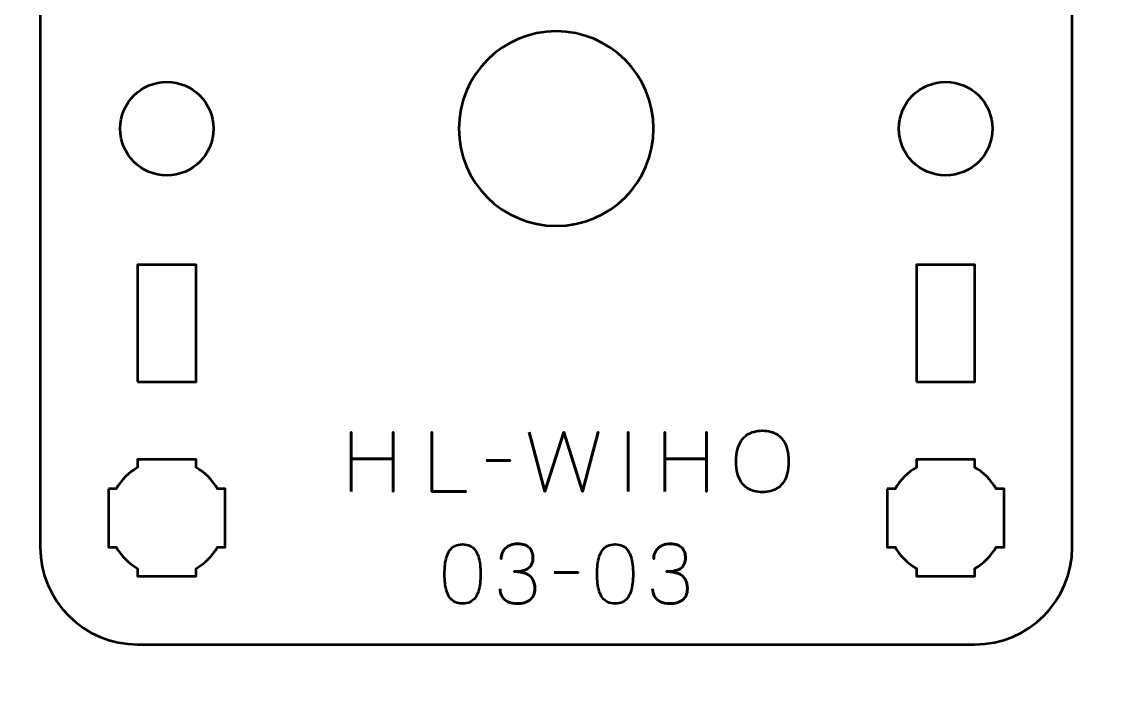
# Model space of a CAD drawing. Header units: centimetres. Extents: x -21 to 0, y -29.7 to 0.
# Drawn here: x -16.95 to -11.4, y -11.71 to -8.3 of the extents above; entities that cross this region are included whole.
import ezdxf

# ---------------------------------------------------------------- set-up
doc = ezdxf.new("R2010")
doc.units = ezdxf.units.CM
doc.header["$MEASUREMENT"] = 0
doc.layers.add('Layer 1', color=7, linetype='Continuous')

msp = doc.modelspace()

# ---------------------------------------------------------------- linework, layer by layer
at = {"layer": 'Layer 1', "lineweight": 53}
for points in [[(-16.35, -10.15), (-16.05, -10.15), (-16.05, -9.55), (-16.35, -9.55), (-16.35, -10.15)], [(-12.35, -10.15), (-12.05, -10.15), (-12.05, -9.55), (-12.35, -9.55), (-12.35, -10.15)]]:
    msp.add_lwpolyline(points, close=True, dxfattribs=at)
for centre in [(-16.2, -8.85), (-12.2, -8.85)]:
    msp.add_ellipse(centre, major_axis=(0, 0.24), ratio=1, dxfattribs=at)
at = {"layer": 'Layer 1', "color": 1, "lineweight": 53}
msp.add_open_spline([(-21.00003, -29.19995), (-21.00003, -29.19995), (-21.00003, -2.89992), (-21.00003, -2.89992), (-21.00003, -2.89992), (-21.00003, -2.81709), (-20.93286, -2.74992), (-20.85003, -2.74992), (-20.85003, -2.74992), (-20.7672, -2.74992), (-20.70003, -2.68275), (-20.70003, -2.59992), (-20.70003, -2.59992), (-20.70003, -2.51709), (-20.7672, -2.44992), (-20.85003, -2.44992), (-20.85003, -2.44992), (-20.93286, -2.44992), (-21.00003, -2.38275), (-21.00003, -2.29992), (-21.00003, -2.29992), (-21.00003, -2.21709), (-20.93286, -2.14992), (-20.85003, -2.14992), (-20.85003, -2.14992), (-20.7672, -2.14992), (-20.70003, -2.08275), (-20.70003, -1.99992), (-20.70003, -1.99992), (-20.70003, -1.91709), (-20.7672, -1.84992), (-20.85003, -1.84992), (-20.85003, -1.84992), (-20.93286, -1.84992), (-21.00003, -1.78275), (-21.00003, -1.69992), (-21.00003, -1.69992), (-21.00003, -1.61709), (-20.93286, -1.54992), (-20.85003, -1.54992), (-20.85003, -1.54992), (-20.7672, -1.54992), (-20.70003, -1.48275), (-20.70003, -1.39992), (-20.70003, -1.39992), (-20.70003, -1.31709), (-20.7672, -1.24992), (-20.85003, -1.24992), (-20.85003, -1.24992), (-20.93286, -1.24992), (-21.00003, -1.18275), (-21.00003, -1.09992), (-21.00003, -1.09992), (-21.00003, -1.09992), (-21.00003, -0.49992), (-21.00003, -0.49992), (-21.00003, -0.49992), (-21.00003, -0.22295), (-20.77694, 0.00004), (-20.49994, 0.00004), (-20.49994, 0.00004), (-20.49994, 0.00004), (-0.50008, 0.00004), (-0.50008, 0.00004), (-0.50008, 0.00004), (-0.22294, 0.00004), (0.00002, -0.22295), (0.00002, -0.49992), (0.00002, -0.49992), (0.00002, -0.49992), (0.00002, -29.19995), (0.00002, -29.19995), (0.00002, -29.19995), (0.00002, -29.47695), (-0.22294, -29.70004), (-0.50008, -29.70004), (-0.50008, -29.70004), (-0.50008, -29.70004), (-20.49994, -29.70004), (-20.49994, -29.70004), (-20.49994, -29.70004), (-20.77694, -29.70004), (-21.00003, -29.47695), (-21.00003, -29.19995)], degree=3, knots=[0, 0, 0, 0, 0.047619, 0.047619, 0.047619, 0.047619, 0.0952381, 0.0952381, 0.0952381, 0.0952381, 0.1428571, 0.1428571, 0.1428571, 0.1428571, 0.1904762, 0.1904762, 0.1904762, 0.1904762, 0.2380952, 0.2380952, 0.2380952, 0.2380952, 0.2857143, 0.2857143, 0.2857143, 0.2857143, 0.3333333, 0.3333333, 0.3333333, 0.3333333, 0.3809524, 0.3809524, 0.3809524, 0.3809524, 0.4285714, 0.4285714, 0.4285714, 0.4285714, 0.4761905, 0.4761905, 0.4761905, 0.4761905, 0.5238095, 0.5238095, 0.5238095, 0.5238095, 0.5714286, 0.5714286, 0.5714286, 0.5714286, 0.6190476, 0.6190476, 0.6190476, 0.6190476, 0.6666667, 0.6666667, 0.6666667, 0.6666667, 0.7142857, 0.7142857, 0.7142857, 0.7142857, 0.7619048, 0.7619048, 0.7619048, 0.7619048, 0.8095238, 0.8095238, 0.8095238, 0.8095238, 0.8571429, 0.8571429, 0.8571429, 0.8571429, 0.9047619, 0.9047619, 0.9047619, 0.9047619, 0.952381, 0.952381, 0.952381, 0.952381, 1, 1, 1, 1], dxfattribs=at)
at = {"layer": 'Layer 1', "color": 3, "lineweight": 53}
msp.add_open_spline([(-16.85, -11), (-16.85, -11), (-16.85, -6.7), (-16.85, -6.7), (-16.85, -6.7), (-16.85, -6.42391), (-16.62609, -6.2), (-16.35, -6.2), (-16.35, -6.2), (-16.35, -6.2), (-12.05, -6.2), (-12.05, -6.2), (-12.05, -6.2), (-11.77391, -6.2), (-11.55, -6.42391), (-11.55, -6.7), (-11.55, -6.7), (-11.55, -6.7), (-11.55, -11), (-11.55, -11), (-11.55, -11), (-11.55, -11.27609), (-11.77391, -11.5), (-12.05, -11.5), (-12.05, -11.5), (-12.05, -11.5), (-16.35, -11.5), (-16.35, -11.5), (-16.35, -11.5), (-16.62609, -11.5), (-16.85, -11.27609), (-16.85, -11)], degree=3, knots=[0, 0, 0, 0, 0.125, 0.125, 0.125, 0.125, 0.25, 0.25, 0.25, 0.25, 0.375, 0.375, 0.375, 0.375, 0.5, 0.5, 0.5, 0.5, 0.625, 0.625, 0.625, 0.625, 0.75, 0.75, 0.75, 0.75, 0.875, 0.875, 0.875, 0.875, 1, 1, 1, 1], dxfattribs=at)
at = {"layer": 'Layer 1', "lineweight": 53}
for points, knots in [([(-13.70001, -8.85), (-13.70001, -9.1261), (-13.92392, -9.35001), (-14.2, -9.35001), (-14.2, -9.35001), (-14.47611, -9.35001), (-14.70001, -9.1261), (-14.70001, -8.85), (-14.70001, -8.85), (-14.70001, -8.57391), (-14.47611, -8.35001), (-14.2, -8.35001), (-14.2, -8.35001), (-13.92392, -8.35001), (-13.70001, -8.57391), (-13.70001, -8.85)], [0, 0, 0, 0, 0.25, 0.25, 0.25, 0.25, 0.5, 0.5, 0.5, 0.5, 0.75, 0.75, 0.75, 0.75, 1, 1, 1, 1]), ([(-16.5, -10.7), (-16.5, -10.7), (-16.45985, -10.7), (-16.45985, -10.7), (-16.45985, -10.7), (-16.4335, -10.65447), (-16.39553, -10.6165), (-16.35, -10.59015), (-16.35, -10.59015), (-16.35, -10.59015), (-16.35, -10.55), (-16.35, -10.55), (-16.35, -10.55), (-16.35, -10.55), (-16.2, -10.55), (-16.2, -10.55), (-16.2, -10.55), (-16.2, -10.55), (-16.05, -10.55), (-16.05, -10.55), (-16.05, -10.55), (-16.05, -10.55), (-16.05, -10.59015), (-16.05, -10.59015), (-16.05, -10.59015), (-16.00447, -10.6165), (-15.9665, -10.65447), (-15.94015, -10.7), (-15.94015, -10.7), (-15.94015, -10.7), (-15.9, -10.7), (-15.9, -10.7), (-15.9, -10.7), (-15.9, -10.7), (-15.9, -10.85), (-15.9, -10.85), (-15.9, -10.85), (-15.9, -10.85), (-15.9, -11), (-15.9, -11), (-15.9, -11), (-15.9, -11), (-15.94015, -11), (-15.94015, -11), (-15.94015, -11), (-15.9665, -11.04553), (-16.00447, -11.0835), (-16.05, -11.10985), (-16.05, -11.10985), (-16.05, -11.10985), (-16.05, -11.15), (-16.05, -11.15), (-16.05, -11.15), (-16.05, -11.15), (-16.2, -11.15), (-16.2, -11.15), (-16.2, -11.15), (-16.2, -11.15), (-16.35, -11.15), (-16.35, -11.15), (-16.35, -11.15), (-16.35, -11.15), (-16.35, -11.10985), (-16.35, -11.10985), (-16.35, -11.10985), (-16.39553, -11.0835), (-16.4335, -11.04553), (-16.45985, -11), (-16.45985, -11), (-16.45985, -11), (-16.5, -11), (-16.5, -11), (-16.5, -11), (-16.5, -11), (-16.5, -10.85), (-16.5, -10.85), (-16.5, -10.85), (-16.5, -10.85), (-16.5, -10.7), (-16.5, -10.7)], [0, 0, 0, 0, 0.05, 0.05, 0.05, 0.05, 0.1, 0.1, 0.1, 0.1, 0.15, 0.15, 0.15, 0.15, 0.2, 0.2, 0.2, 0.2, 0.25, 0.25, 0.25, 0.25, 0.3, 0.3, 0.3, 0.3, 0.35, 0.35, 0.35, 0.35, 0.4, 0.4, 0.4, 0.4, 0.45, 0.45, 0.45, 0.45, 0.5, 0.5, 0.5, 0.5, 0.55, 0.55, 0.55, 0.55, 0.6, 0.6, 0.6, 0.6, 0.65, 0.65, 0.65, 0.65, 0.7, 0.7, 0.7, 0.7, 0.75, 0.75, 0.75, 0.75, 0.8, 0.8, 0.8, 0.8, 0.85, 0.85, 0.85, 0.85, 0.9, 0.9, 0.9, 0.9, 0.95, 0.95, 0.95, 0.95, 1, 1, 1, 1]), ([(-12.5, -10.7), (-12.5, -10.7), (-12.45985, -10.7), (-12.45985, -10.7), (-12.45985, -10.7), (-12.4335, -10.65447), (-12.39553, -10.6165), (-12.35, -10.59015), (-12.35, -10.59015), (-12.35, -10.59015), (-12.35, -10.55), (-12.35, -10.55), (-12.35, -10.55), (-12.35, -10.55), (-12.2, -10.55), (-12.2, -10.55), (-12.2, -10.55), (-12.2, -10.55), (-12.05, -10.55), (-12.05, -10.55), (-12.05, -10.55), (-12.05, -10.55), (-12.05, -10.59015), (-12.05, -10.59015), (-12.05, -10.59015), (-12.00447, -10.6165), (-11.9665, -10.65447), (-11.94015, -10.7), (-11.94015, -10.7), (-11.94015, -10.7), (-11.9, -10.7), (-11.9, -10.7), (-11.9, -10.7), (-11.9, -10.7), (-11.9, -10.85), (-11.9, -10.85), (-11.9, -10.85), (-11.9, -10.85), (-11.9, -11), (-11.9, -11), (-11.9, -11), (-11.9, -11), (-11.94015, -11), (-11.94015, -11), (-11.94015, -11), (-11.9665, -11.04553), (-12.00447, -11.0835), (-12.05, -11.10985), (-12.05, -11.10985), (-12.05, -11.10985), (-12.05, -11.15), (-12.05, -11.15), (-12.05, -11.15), (-12.05, -11.15), (-12.2, -11.15), (-12.2, -11.15), (-12.2, -11.15), (-12.2, -11.15), (-12.35, -11.15), (-12.35, -11.15), (-12.35, -11.15), (-12.35, -11.15), (-12.35, -11.10985), (-12.35, -11.10985), (-12.35, -11.10985), (-12.39553, -11.0835), (-12.4335, -11.04553), (-12.45985, -11), (-12.45985, -11), (-12.45985, -11), (-12.5, -11), (-12.5, -11), (-12.5, -11), (-12.5, -11), (-12.5, -10.85), (-12.5, -10.85), (-12.5, -10.85), (-12.5, -10.85), (-12.5, -10.7), (-12.5, -10.7)], [0, 0, 0, 0, 0.05, 0.05, 0.05, 0.05, 0.1, 0.1, 0.1, 0.1, 0.15, 0.15, 0.15, 0.15, 0.2, 0.2, 0.2, 0.2, 0.25, 0.25, 0.25, 0.25, 0.3, 0.3, 0.3, 0.3, 0.35, 0.35, 0.35, 0.35, 0.4, 0.4, 0.4, 0.4, 0.45, 0.45, 0.45, 0.45, 0.5, 0.5, 0.5, 0.5, 0.55, 0.55, 0.55, 0.55, 0.6, 0.6, 0.6, 0.6, 0.65, 0.65, 0.65, 0.65, 0.7, 0.7, 0.7, 0.7, 0.75, 0.75, 0.75, 0.75, 0.8, 0.8, 0.8, 0.8, 0.85, 0.85, 0.85, 0.85, 0.9, 0.9, 0.9, 0.9, 0.95, 0.95, 0.95, 0.95, 1, 1, 1, 1])]:
    msp.add_open_spline(points, degree=3, knots=knots, dxfattribs=at)
at = {"layer": 'Layer 1', "color": 5, "lineweight": 53}
for points, knots in [([(-15.25261, -10.71494), (-15.25261, -10.71494), (-15.25261, -10.54603), (-15.25261, -10.54603), (-15.25261, -10.54603), (-15.25261, -10.54603), (-15.03714, -10.54603), (-15.03714, -10.54603), (-15.03714, -10.54603), (-15.03714, -10.54603), (-15.03714, -10.71494), (-15.03714, -10.71494), (-15.03714, -10.71494), (-15.03714, -10.71494), (-15.03714, -10.41014), (-15.03714, -10.41014), (-15.03714, -10.41014), (-15.03714, -10.41014), (-15.03714, -10.54603), (-15.03714, -10.54603), (-15.03714, -10.54603), (-15.03714, -10.54603), (-15.25261, -10.54603), (-15.25261, -10.54603), (-15.25261, -10.54603), (-15.25261, -10.54603), (-15.25261, -10.41014), (-15.25261, -10.41014), (-15.25261, -10.41014), (-15.25261, -10.41014), (-15.25261, -10.71494), (-15.25261, -10.71494)], [0, 0, 0, 0, 0.125, 0.125, 0.125, 0.125, 0.25, 0.25, 0.25, 0.25, 0.375, 0.375, 0.375, 0.375, 0.5, 0.5, 0.5, 0.5, 0.625, 0.625, 0.625, 0.625, 0.75, 0.75, 0.75, 0.75, 0.875, 0.875, 0.875, 0.875, 1, 1, 1, 1]), ([(-14.66122, -10.71494), (-14.66122, -10.71494), (-14.83944, -10.71494), (-14.83944, -10.71494), (-14.83944, -10.71494), (-14.83944, -10.71494), (-14.83944, -10.40972), (-14.83944, -10.40972), (-14.83944, -10.40972), (-14.83944, -10.40972), (-14.83944, -10.71494), (-14.83944, -10.71494), (-14.83944, -10.71494), (-14.83944, -10.71494), (-14.66122, -10.71494), (-14.66122, -10.71494)], [0, 0, 0, 0, 0.25, 0.25, 0.25, 0.25, 0.5, 0.5, 0.5, 0.5, 0.75, 0.75, 0.75, 0.75, 1, 1, 1, 1]), ([(-14.33907, -10.40972), (-14.33907, -10.40972), (-14.25864, -10.71494), (-14.25864, -10.71494), (-14.25864, -10.71494), (-14.25864, -10.71494), (-14.1617, -10.40972), (-14.1617, -10.40972), (-14.1617, -10.40972), (-14.1617, -10.40972), (-14.06475, -10.71494), (-14.06475, -10.71494), (-14.06475, -10.71494), (-14.06475, -10.71494), (-13.98432, -10.40972), (-13.98432, -10.40972), (-13.98432, -10.40972), (-13.98432, -10.40972), (-14.06475, -10.71494), (-14.06475, -10.71494), (-14.06475, -10.71494), (-14.06475, -10.71494), (-14.1617, -10.40972), (-14.1617, -10.40972), (-14.1617, -10.40972), (-14.1617, -10.40972), (-14.25864, -10.71494), (-14.25864, -10.71494), (-14.25864, -10.71494), (-14.25864, -10.71494), (-14.33907, -10.40972), (-14.33907, -10.40972)], [0, 0, 0, 0, 0.125, 0.125, 0.125, 0.125, 0.25, 0.25, 0.25, 0.25, 0.375, 0.375, 0.375, 0.375, 0.5, 0.5, 0.5, 0.5, 0.625, 0.625, 0.625, 0.625, 0.75, 0.75, 0.75, 0.75, 0.875, 0.875, 0.875, 0.875, 1, 1, 1, 1]), ([(-13.8298, -10.71494), (-13.8298, -10.71494), (-13.8298, -10.40972), (-13.8298, -10.40972), (-13.8298, -10.40972), (-13.8298, -10.40972), (-13.8298, -10.71494), (-13.8298, -10.71494)], [0, 0, 0, 0, 0.5, 0.5, 0.5, 0.5, 1, 1, 1, 1]), ([(-13.64311, -10.71494), (-13.64311, -10.71494), (-13.64311, -10.54603), (-13.64311, -10.54603), (-13.64311, -10.54603), (-13.64311, -10.54603), (-13.42764, -10.54603), (-13.42764, -10.54603), (-13.42764, -10.54603), (-13.42764, -10.54603), (-13.42764, -10.71494), (-13.42764, -10.71494), (-13.42764, -10.71494), (-13.42764, -10.71494), (-13.42764, -10.41014), (-13.42764, -10.41014), (-13.42764, -10.41014), (-13.42764, -10.41014), (-13.42764, -10.54603), (-13.42764, -10.54603), (-13.42764, -10.54603), (-13.42764, -10.54603), (-13.64311, -10.54603), (-13.64311, -10.54603), (-13.64311, -10.54603), (-13.64311, -10.54603), (-13.64311, -10.41014), (-13.64311, -10.41014), (-13.64311, -10.41014), (-13.64311, -10.41014), (-13.64311, -10.71494), (-13.64311, -10.71494)], [0, 0, 0, 0, 0.125, 0.125, 0.125, 0.125, 0.25, 0.25, 0.25, 0.25, 0.375, 0.375, 0.375, 0.375, 0.5, 0.5, 0.5, 0.5, 0.625, 0.625, 0.625, 0.625, 0.75, 0.75, 0.75, 0.75, 0.875, 0.875, 0.875, 0.875, 1, 1, 1, 1]), ([(-13.14104, -10.71748), (-13.12615, -10.71755), (-13.11204, -10.71579), (-13.09857, -10.71233), (-13.09857, -10.71233), (-13.08516, -10.7088), (-13.07289, -10.7033), (-13.06167, -10.69568), (-13.06167, -10.69568), (-13.05045, -10.68813), (-13.04071, -10.67818), (-13.03246, -10.6659), (-13.03246, -10.6659), (-13.0242, -10.65363), (-13.01785, -10.63874), (-13.01334, -10.62124), (-13.01334, -10.62124), (-13.00875, -10.60375), (-13.00649, -10.58335), (-13.00642, -10.56), (-13.00642, -10.56), (-13.00649, -10.53665), (-13.00875, -10.51626), (-13.01334, -10.49869), (-13.01334, -10.49869), (-13.01785, -10.48112), (-13.0242, -10.46616), (-13.03246, -10.45382), (-13.03246, -10.45382), (-13.04071, -10.44147), (-13.05045, -10.43145), (-13.06167, -10.42376), (-13.06167, -10.42376), (-13.07289, -10.41607), (-13.08516, -10.4105), (-13.09857, -10.4069), (-13.09857, -10.4069), (-13.11204, -10.40337), (-13.12615, -10.40161), (-13.14104, -10.40168), (-13.14104, -10.40168), (-13.15593, -10.40161), (-13.17004, -10.40337), (-13.18352, -10.4069), (-13.18352, -10.4069), (-13.19692, -10.4105), (-13.2092, -10.41607), (-13.22042, -10.42376), (-13.22042, -10.42376), (-13.23163, -10.43145), (-13.24137, -10.44147), (-13.24963, -10.45382), (-13.24963, -10.45382), (-13.25788, -10.46616), (-13.26423, -10.48112), (-13.26875, -10.49869), (-13.26875, -10.49869), (-13.27333, -10.51626), (-13.27559, -10.53665), (-13.27566, -10.56), (-13.27566, -10.56), (-13.27559, -10.58335), (-13.27333, -10.60375), (-13.26875, -10.62124), (-13.26875, -10.62124), (-13.26423, -10.63874), (-13.25788, -10.65363), (-13.24963, -10.6659), (-13.24963, -10.6659), (-13.24137, -10.67818), (-13.23163, -10.68813), (-13.22042, -10.69568), (-13.22042, -10.69568), (-13.2092, -10.7033), (-13.19692, -10.7088), (-13.18352, -10.71233), (-13.18352, -10.71233), (-13.17004, -10.71579), (-13.15593, -10.71755), (-13.14104, -10.71748)], [0, 0, 0, 0, 0.05, 0.05, 0.05, 0.05, 0.1, 0.1, 0.1, 0.1, 0.15, 0.15, 0.15, 0.15, 0.2, 0.2, 0.2, 0.2, 0.25, 0.25, 0.25, 0.25, 0.3, 0.3, 0.3, 0.3, 0.35, 0.35, 0.35, 0.35, 0.4, 0.4, 0.4, 0.4, 0.45, 0.45, 0.45, 0.45, 0.5, 0.5, 0.5, 0.5, 0.55, 0.55, 0.55, 0.55, 0.6, 0.6, 0.6, 0.6, 0.65, 0.65, 0.65, 0.65, 0.7, 0.7, 0.7, 0.7, 0.75, 0.75, 0.75, 0.75, 0.8, 0.8, 0.8, 0.8, 0.85, 0.85, 0.85, 0.85, 0.9, 0.9, 0.9, 0.9, 0.95, 0.95, 0.95, 0.95, 1, 1, 1, 1]), ([(-13.14104, -10.71748), (-13.12615, -10.71755), (-13.11204, -10.71579), (-13.09857, -10.71233), (-13.09857, -10.71233), (-13.08516, -10.7088), (-13.07289, -10.7033), (-13.06167, -10.69568), (-13.06167, -10.69568), (-13.05045, -10.68813), (-13.04071, -10.67818), (-13.03246, -10.6659), (-13.03246, -10.6659), (-13.0242, -10.65363), (-13.01785, -10.63874), (-13.01334, -10.62124), (-13.01334, -10.62124), (-13.00875, -10.60375), (-13.00649, -10.58335), (-13.00642, -10.56), (-13.00642, -10.56), (-13.00649, -10.53665), (-13.00875, -10.51626), (-13.01334, -10.49869), (-13.01334, -10.49869), (-13.01785, -10.48112), (-13.0242, -10.46616), (-13.03246, -10.45382), (-13.03246, -10.45382), (-13.04071, -10.44147), (-13.05045, -10.43145), (-13.06167, -10.42376), (-13.06167, -10.42376), (-13.07289, -10.41607), (-13.08516, -10.4105), (-13.09857, -10.4069), (-13.09857, -10.4069), (-13.11204, -10.40337), (-13.12615, -10.40161), (-13.14104, -10.40168), (-13.14104, -10.40168), (-13.15593, -10.40161), (-13.17004, -10.40337), (-13.18352, -10.4069), (-13.18352, -10.4069), (-13.19692, -10.4105), (-13.2092, -10.41607), (-13.22042, -10.42376), (-13.22042, -10.42376), (-13.23163, -10.43145), (-13.24137, -10.44147), (-13.24963, -10.45382), (-13.24963, -10.45382), (-13.25788, -10.46616), (-13.26423, -10.48112), (-13.26875, -10.49869), (-13.26875, -10.49869), (-13.27333, -10.51626), (-13.27559, -10.53665), (-13.27566, -10.56), (-13.27566, -10.56), (-13.27559, -10.58335), (-13.27333, -10.60375), (-13.26875, -10.62124), (-13.26875, -10.62124), (-13.26423, -10.63874), (-13.25788, -10.65363), (-13.24963, -10.6659), (-13.24963, -10.6659), (-13.24137, -10.67818), (-13.23163, -10.68813), (-13.22042, -10.69568), (-13.22042, -10.69568), (-13.2092, -10.7033), (-13.19692, -10.7088), (-13.18352, -10.71233), (-13.18352, -10.71233), (-13.17004, -10.71579), (-13.15593, -10.71755), (-13.14104, -10.71748)], [0, 0, 0, 0, 0.05, 0.05, 0.05, 0.05, 0.1, 0.1, 0.1, 0.1, 0.15, 0.15, 0.15, 0.15, 0.2, 0.2, 0.2, 0.2, 0.25, 0.25, 0.25, 0.25, 0.3, 0.3, 0.3, 0.3, 0.35, 0.35, 0.35, 0.35, 0.4, 0.4, 0.4, 0.4, 0.45, 0.45, 0.45, 0.45, 0.5, 0.5, 0.5, 0.5, 0.55, 0.55, 0.55, 0.55, 0.6, 0.6, 0.6, 0.6, 0.65, 0.65, 0.65, 0.65, 0.7, 0.7, 0.7, 0.7, 0.75, 0.75, 0.75, 0.75, 0.8, 0.8, 0.8, 0.8, 0.85, 0.85, 0.85, 0.85, 0.9, 0.9, 0.9, 0.9, 0.95, 0.95, 0.95, 0.95, 1, 1, 1, 1]), ([(-14.5592, -10.55534), (-14.5592, -10.55534), (-14.43601, -10.55534), (-14.43601, -10.55534), (-14.43601, -10.55534), (-14.43601, -10.55534), (-14.5592, -10.55534), (-14.5592, -10.55534)], [0, 0, 0, 0, 0.5, 0.5, 0.5, 0.5, 1, 1, 1, 1]), ([(-14.68132, -11.29025), (-14.66651, -11.29018), (-14.65374, -11.28757), (-14.64308, -11.28249), (-14.64308, -11.28249), (-14.6325, -11.27741), (-14.62368, -11.27014), (-14.61663, -11.2609), (-14.61663, -11.2609), (-14.60964, -11.25159), (-14.60414, -11.24058), (-14.60005, -11.22788), (-14.60005, -11.22788), (-14.59602, -11.21518), (-14.59313, -11.20128), (-14.59151, -11.18604), (-14.59151, -11.18604), (-14.58981, -11.1708), (-14.58897, -11.15478), (-14.58904, -11.13785), (-14.58904, -11.13785), (-14.58897, -11.12099), (-14.58981, -11.10497), (-14.59151, -11.0898), (-14.59151, -11.0898), (-14.59313, -11.07463), (-14.59602, -11.06066), (-14.60005, -11.04796), (-14.60005, -11.04796), (-14.60414, -11.03533), (-14.60964, -11.02433), (-14.61663, -11.01494), (-14.61663, -11.01494), (-14.62368, -11.00563), (-14.6325, -10.99836), (-14.64308, -10.99328), (-14.64308, -10.99328), (-14.65374, -10.98813), (-14.66651, -10.98552), (-14.68132, -10.98545), (-14.68132, -10.98545), (-14.69614, -10.98552), (-14.70891, -10.98813), (-14.71957, -10.99328), (-14.71957, -10.99328), (-14.73015, -10.99836), (-14.73897, -11.00563), (-14.74602, -11.01494), (-14.74602, -11.01494), (-14.75301, -11.02433), (-14.75851, -11.03533), (-14.7626, -11.04796), (-14.7626, -11.04796), (-14.76663, -11.06066), (-14.76952, -11.07463), (-14.77114, -11.0898), (-14.77114, -11.0898), (-14.77283, -11.10497), (-14.77368, -11.12099), (-14.77361, -11.13785), (-14.77361, -11.13785), (-14.77368, -11.15478), (-14.77283, -11.1708), (-14.77114, -11.18604), (-14.77114, -11.18604), (-14.76952, -11.20128), (-14.76663, -11.21518), (-14.7626, -11.22788), (-14.7626, -11.22788), (-14.75851, -11.24058), (-14.75301, -11.25159), (-14.74602, -11.2609), (-14.74602, -11.2609), (-14.73897, -11.27014), (-14.73015, -11.27741), (-14.71957, -11.28249), (-14.71957, -11.28249), (-14.70891, -11.28757), (-14.69614, -11.29018), (-14.68132, -11.29025)], [0, 0, 0, 0, 0.05, 0.05, 0.05, 0.05, 0.1, 0.1, 0.1, 0.1, 0.15, 0.15, 0.15, 0.15, 0.2, 0.2, 0.2, 0.2, 0.25, 0.25, 0.25, 0.25, 0.3, 0.3, 0.3, 0.3, 0.35, 0.35, 0.35, 0.35, 0.4, 0.4, 0.4, 0.4, 0.45, 0.45, 0.45, 0.45, 0.5, 0.5, 0.5, 0.5, 0.55, 0.55, 0.55, 0.55, 0.6, 0.6, 0.6, 0.6, 0.65, 0.65, 0.65, 0.65, 0.7, 0.7, 0.7, 0.7, 0.75, 0.75, 0.75, 0.75, 0.8, 0.8, 0.8, 0.8, 0.85, 0.85, 0.85, 0.85, 0.9, 0.9, 0.9, 0.9, 0.95, 0.95, 0.95, 0.95, 1, 1, 1, 1]), ([(-14.68132, -11.29025), (-14.66651, -11.29018), (-14.65374, -11.28757), (-14.64308, -11.28249), (-14.64308, -11.28249), (-14.6325, -11.27741), (-14.62368, -11.27014), (-14.61663, -11.2609), (-14.61663, -11.2609), (-14.60964, -11.25159), (-14.60414, -11.24058), (-14.60005, -11.22788), (-14.60005, -11.22788), (-14.59602, -11.21518), (-14.59313, -11.20128), (-14.59151, -11.18604), (-14.59151, -11.18604), (-14.58981, -11.1708), (-14.58897, -11.15478), (-14.58904, -11.13785), (-14.58904, -11.13785), (-14.58897, -11.12099), (-14.58981, -11.10497), (-14.59151, -11.0898), (-14.59151, -11.0898), (-14.59313, -11.07463), (-14.59602, -11.06066), (-14.60005, -11.04796), (-14.60005, -11.04796), (-14.60414, -11.03533), (-14.60964, -11.02433), (-14.61663, -11.01494), (-14.61663, -11.01494), (-14.62368, -11.00563), (-14.6325, -10.99836), (-14.64308, -10.99328), (-14.64308, -10.99328), (-14.65374, -10.98813), (-14.66651, -10.98552), (-14.68132, -10.98545), (-14.68132, -10.98545), (-14.69614, -10.98552), (-14.70891, -10.98813), (-14.71957, -10.99328), (-14.71957, -10.99328), (-14.73015, -10.99836), (-14.73897, -11.00563), (-14.74602, -11.01494), (-14.74602, -11.01494), (-14.75301, -11.02433), (-14.75851, -11.03533), (-14.7626, -11.04796), (-14.7626, -11.04796), (-14.76663, -11.06066), (-14.76952, -11.07463), (-14.77114, -11.0898), (-14.77114, -11.0898), (-14.77283, -11.10497), (-14.77368, -11.12099), (-14.77361, -11.13785), (-14.77361, -11.13785), (-14.77368, -11.15478), (-14.77283, -11.1708), (-14.77114, -11.18604), (-14.77114, -11.18604), (-14.76952, -11.20128), (-14.76663, -11.21518), (-14.7626, -11.22788), (-14.7626, -11.22788), (-14.75851, -11.24058), (-14.75301, -11.25159), (-14.74602, -11.2609), (-14.74602, -11.2609), (-14.73897, -11.27014), (-14.73015, -11.27741), (-14.71957, -11.28249), (-14.71957, -11.28249), (-14.70891, -11.28757), (-14.69614, -11.29018), (-14.68132, -11.29025)], [0, 0, 0, 0, 0.05, 0.05, 0.05, 0.05, 0.1, 0.1, 0.1, 0.1, 0.15, 0.15, 0.15, 0.15, 0.2, 0.2, 0.2, 0.2, 0.25, 0.25, 0.25, 0.25, 0.3, 0.3, 0.3, 0.3, 0.35, 0.35, 0.35, 0.35, 0.4, 0.4, 0.4, 0.4, 0.45, 0.45, 0.45, 0.45, 0.5, 0.5, 0.5, 0.5, 0.55, 0.55, 0.55, 0.55, 0.6, 0.6, 0.6, 0.6, 0.65, 0.65, 0.65, 0.65, 0.7, 0.7, 0.7, 0.7, 0.75, 0.75, 0.75, 0.75, 0.8, 0.8, 0.8, 0.8, 0.85, 0.85, 0.85, 0.85, 0.9, 0.9, 0.9, 0.9, 0.95, 0.95, 0.95, 0.95, 1, 1, 1, 1]), ([(-14.48871, -11.21363), (-14.48864, -11.22887), (-14.48511, -11.24213), (-14.47813, -11.25363), (-14.47813, -11.25363), (-14.47114, -11.26506), (-14.46119, -11.27402), (-14.44821, -11.28044), (-14.44821, -11.28044), (-14.43523, -11.28686), (-14.41964, -11.29011), (-14.4015, -11.29025), (-14.4015, -11.29025), (-14.38789, -11.29025), (-14.37554, -11.28884), (-14.36432, -11.28588), (-14.36432, -11.28588), (-14.35317, -11.28291), (-14.34358, -11.27833), (-14.33546, -11.27205), (-14.33546, -11.27205), (-14.32735, -11.26577), (-14.32114, -11.25765), (-14.3167, -11.24778), (-14.3167, -11.24778), (-14.31232, -11.23783), (-14.31014, -11.2259), (-14.31007, -11.21193), (-14.31007, -11.21193), (-14.30999, -11.19331), (-14.3138, -11.17757), (-14.32135, -11.1648), (-14.32135, -11.1648), (-14.3289, -11.15203), (-14.34062, -11.14244), (-14.35635, -11.13588), (-14.35635, -11.13588), (-14.37208, -11.12931), (-14.39226, -11.126), (-14.41674, -11.126), (-14.41674, -11.126), (-14.39847, -11.12607), (-14.38316, -11.12438), (-14.37067, -11.12092), (-14.37067, -11.12092), (-14.35825, -11.11746), (-14.34831, -11.11259), (-14.34083, -11.10624), (-14.34083, -11.10624), (-14.33335, -11.09996), (-14.32792, -11.09248), (-14.32467, -11.08388), (-14.32467, -11.08388), (-14.32135, -11.07534), (-14.31973, -11.06596), (-14.3198, -11.05573), (-14.3198, -11.05573), (-14.31973, -11.04549), (-14.32114, -11.03604), (-14.32396, -11.02729), (-14.32396, -11.02729), (-14.32672, -11.01854), (-14.33123, -11.01085), (-14.33737, -11.00429), (-14.33737, -11.00429), (-14.34351, -10.99773), (-14.35162, -10.99258), (-14.36157, -10.98891), (-14.36157, -10.98891), (-14.37159, -10.98524), (-14.3838, -10.98341), (-14.39812, -10.98334), (-14.39812, -10.98334), (-14.41237, -10.98341), (-14.42486, -10.98552), (-14.43544, -10.98962), (-14.43544, -10.98962), (-14.4461, -10.99371), (-14.45484, -10.99928), (-14.4619, -11.00641), (-14.4619, -11.00641), (-14.46888, -11.01353), (-14.47411, -11.02165), (-14.47756, -11.03082), (-14.47756, -11.03082), (-14.48109, -11.03999), (-14.48278, -11.04973), (-14.48278, -11.05996), (-14.48278, -11.05996), (-14.48278, -11.04973), (-14.48109, -11.03999), (-14.47756, -11.03082), (-14.47756, -11.03082), (-14.47411, -11.02165), (-14.46888, -11.01353), (-14.4619, -11.00641), (-14.4619, -11.00641), (-14.45484, -10.99928), (-14.4461, -10.99371), (-14.43544, -10.98962), (-14.43544, -10.98962), (-14.42486, -10.98552), (-14.41237, -10.98341), (-14.39812, -10.98334), (-14.39812, -10.98334), (-14.3838, -10.98341), (-14.37159, -10.98524), (-14.36157, -10.98891), (-14.36157, -10.98891), (-14.35162, -10.99258), (-14.34351, -10.99773), (-14.33737, -11.00429), (-14.33737, -11.00429), (-14.33123, -11.01085), (-14.32672, -11.01854), (-14.32396, -11.02729), (-14.32396, -11.02729), (-14.32114, -11.03604), (-14.31973, -11.04549), (-14.3198, -11.05573), (-14.3198, -11.05573), (-14.31973, -11.06596), (-14.32135, -11.07534), (-14.32467, -11.08388), (-14.32467, -11.08388), (-14.32792, -11.09248), (-14.33335, -11.09996), (-14.34083, -11.10624), (-14.34083, -11.10624), (-14.34831, -11.11259), (-14.35825, -11.11746), (-14.37067, -11.12092), (-14.37067, -11.12092), (-14.38316, -11.12438), (-14.39847, -11.12607), (-14.41674, -11.126), (-14.41674, -11.126), (-14.39226, -11.126), (-14.37208, -11.12931), (-14.35635, -11.13588), (-14.35635, -11.13588), (-14.34062, -11.14244), (-14.3289, -11.15203), (-14.32135, -11.1648), (-14.32135, -11.1648), (-14.3138, -11.17757), (-14.30999, -11.19331), (-14.31007, -11.21193), (-14.31007, -11.21193), (-14.31014, -11.2259), (-14.31232, -11.23783), (-14.3167, -11.24778), (-14.3167, -11.24778), (-14.32114, -11.25765), (-14.32735, -11.26577), (-14.33546, -11.27205), (-14.33546, -11.27205), (-14.34358, -11.27833), (-14.35317, -11.28291), (-14.36432, -11.28588), (-14.36432, -11.28588), (-14.37554, -11.28884), (-14.38789, -11.29025), (-14.4015, -11.29025), (-14.4015, -11.29025), (-14.41964, -11.29011), (-14.43523, -11.28686), (-14.44821, -11.28044), (-14.44821, -11.28044), (-14.46119, -11.27402), (-14.47114, -11.26506), (-14.47813, -11.25363), (-14.47813, -11.25363), (-14.48511, -11.24213), (-14.48864, -11.22887), (-14.48871, -11.21363)], [0, 0, 0, 0, 0.0227273, 0.0227273, 0.0227273, 0.0227273, 0.0454545, 0.0454545, 0.0454545, 0.0454545, 0.0681818, 0.0681818, 0.0681818, 0.0681818, 0.0909091, 0.0909091, 0.0909091, 0.0909091, 0.1136364, 0.1136364, 0.1136364, 0.1136364, 0.1363636, 0.1363636, 0.1363636, 0.1363636, 0.1590909, 0.1590909, 0.1590909, 0.1590909, 0.1818182, 0.1818182, 0.1818182, 0.1818182, 0.2045455, 0.2045455, 0.2045455, 0.2045455, 0.2272727, 0.2272727, 0.2272727, 0.2272727, 0.25, 0.25, 0.25, 0.25, 0.2727273, 0.2727273, 0.2727273, 0.2727273, 0.2954545, 0.2954545, 0.2954545, 0.2954545, 0.3181818, 0.3181818, 0.3181818, 0.3181818, 0.3409091, 0.3409091, 0.3409091, 0.3409091, 0.3636364, 0.3636364, 0.3636364, 0.3636364, 0.3863636, 0.3863636, 0.3863636, 0.3863636, 0.4090909, 0.4090909, 0.4090909, 0.4090909, 0.4318182, 0.4318182, 0.4318182, 0.4318182, 0.4545455, 0.4545455, 0.4545455, 0.4545455, 0.4772727, 0.4772727, 0.4772727, 0.4772727, 0.5, 0.5, 0.5, 0.5, 0.5227273, 0.5227273, 0.5227273, 0.5227273, 0.5454545, 0.5454545, 0.5454545, 0.5454545, 0.5681818, 0.5681818, 0.5681818, 0.5681818, 0.5909091, 0.5909091, 0.5909091, 0.5909091, 0.6136364, 0.6136364, 0.6136364, 0.6136364, 0.6363636, 0.6363636, 0.6363636, 0.6363636, 0.6590909, 0.6590909, 0.6590909, 0.6590909, 0.6818182, 0.6818182, 0.6818182, 0.6818182, 0.7045455, 0.7045455, 0.7045455, 0.7045455, 0.7272727, 0.7272727, 0.7272727, 0.7272727, 0.75, 0.75, 0.75, 0.75, 0.7727273, 0.7727273, 0.7727273, 0.7727273, 0.7954545, 0.7954545, 0.7954545, 0.7954545, 0.8181818, 0.8181818, 0.8181818, 0.8181818, 0.8409091, 0.8409091, 0.8409091, 0.8409091, 0.8636364, 0.8636364, 0.8636364, 0.8636364, 0.8863636, 0.8863636, 0.8863636, 0.8863636, 0.9090909, 0.9090909, 0.9090909, 0.9090909, 0.9318182, 0.9318182, 0.9318182, 0.9318182, 0.9545455, 0.9545455, 0.9545455, 0.9545455, 0.9772727, 0.9772727, 0.9772727, 0.9772727, 1, 1, 1, 1]), ([(-13.89774, -11.29025), (-13.88293, -11.29018), (-13.87016, -11.28757), (-13.8595, -11.28249), (-13.8595, -11.28249), (-13.84892, -11.27741), (-13.8401, -11.27014), (-13.83305, -11.2609), (-13.83305, -11.2609), (-13.82606, -11.25159), (-13.82056, -11.24058), (-13.81647, -11.22788), (-13.81647, -11.22788), (-13.81244, -11.21518), (-13.80955, -11.20128), (-13.80793, -11.18604), (-13.80793, -11.18604), (-13.80623, -11.1708), (-13.80539, -11.15478), (-13.80546, -11.13785), (-13.80546, -11.13785), (-13.80539, -11.12099), (-13.80623, -11.10497), (-13.80793, -11.0898), (-13.80793, -11.0898), (-13.80955, -11.07463), (-13.81244, -11.06066), (-13.81647, -11.04796), (-13.81647, -11.04796), (-13.82056, -11.03533), (-13.82606, -11.02433), (-13.83305, -11.01494), (-13.83305, -11.01494), (-13.8401, -11.00563), (-13.84892, -10.99836), (-13.8595, -10.99328), (-13.8595, -10.99328), (-13.87016, -10.98813), (-13.88293, -10.98552), (-13.89774, -10.98545), (-13.89774, -10.98545), (-13.91256, -10.98552), (-13.92533, -10.98813), (-13.93599, -10.99328), (-13.93599, -10.99328), (-13.94657, -10.99836), (-13.95539, -11.00563), (-13.96244, -11.01494), (-13.96244, -11.01494), (-13.96943, -11.02433), (-13.97493, -11.03533), (-13.97902, -11.04796), (-13.97902, -11.04796), (-13.98305, -11.06066), (-13.98594, -11.07463), (-13.98756, -11.0898), (-13.98756, -11.0898), (-13.98925, -11.10497), (-13.9901, -11.12099), (-13.99003, -11.13785), (-13.99003, -11.13785), (-13.9901, -11.15478), (-13.98925, -11.1708), (-13.98756, -11.18604), (-13.98756, -11.18604), (-13.98594, -11.20128), (-13.98305, -11.21518), (-13.97902, -11.22788), (-13.97902, -11.22788), (-13.97493, -11.24058), (-13.96943, -11.25159), (-13.96244, -11.2609), (-13.96244, -11.2609), (-13.95539, -11.27014), (-13.94657, -11.27741), (-13.93599, -11.28249), (-13.93599, -11.28249), (-13.92533, -11.28757), (-13.91256, -11.29018), (-13.89774, -11.29025)], [0, 0, 0, 0, 0.05, 0.05, 0.05, 0.05, 0.1, 0.1, 0.1, 0.1, 0.15, 0.15, 0.15, 0.15, 0.2, 0.2, 0.2, 0.2, 0.25, 0.25, 0.25, 0.25, 0.3, 0.3, 0.3, 0.3, 0.35, 0.35, 0.35, 0.35, 0.4, 0.4, 0.4, 0.4, 0.45, 0.45, 0.45, 0.45, 0.5, 0.5, 0.5, 0.5, 0.55, 0.55, 0.55, 0.55, 0.6, 0.6, 0.6, 0.6, 0.65, 0.65, 0.65, 0.65, 0.7, 0.7, 0.7, 0.7, 0.75, 0.75, 0.75, 0.75, 0.8, 0.8, 0.8, 0.8, 0.85, 0.85, 0.85, 0.85, 0.9, 0.9, 0.9, 0.9, 0.95, 0.95, 0.95, 0.95, 1, 1, 1, 1]), ([(-13.89774, -11.29025), (-13.88293, -11.29018), (-13.87016, -11.28757), (-13.8595, -11.28249), (-13.8595, -11.28249), (-13.84892, -11.27741), (-13.8401, -11.27014), (-13.83305, -11.2609), (-13.83305, -11.2609), (-13.82606, -11.25159), (-13.82056, -11.24058), (-13.81647, -11.22788), (-13.81647, -11.22788), (-13.81244, -11.21518), (-13.80955, -11.20128), (-13.80793, -11.18604), (-13.80793, -11.18604), (-13.80623, -11.1708), (-13.80539, -11.15478), (-13.80546, -11.13785), (-13.80546, -11.13785), (-13.80539, -11.12099), (-13.80623, -11.10497), (-13.80793, -11.0898), (-13.80793, -11.0898), (-13.80955, -11.07463), (-13.81244, -11.06066), (-13.81647, -11.04796), (-13.81647, -11.04796), (-13.82056, -11.03533), (-13.82606, -11.02433), (-13.83305, -11.01494), (-13.83305, -11.01494), (-13.8401, -11.00563), (-13.84892, -10.99836), (-13.8595, -10.99328), (-13.8595, -10.99328), (-13.87016, -10.98813), (-13.88293, -10.98552), (-13.89774, -10.98545), (-13.89774, -10.98545), (-13.91256, -10.98552), (-13.92533, -10.98813), (-13.93599, -10.99328), (-13.93599, -10.99328), (-13.94657, -10.99836), (-13.95539, -11.00563), (-13.96244, -11.01494), (-13.96244, -11.01494), (-13.96943, -11.02433), (-13.97493, -11.03533), (-13.97902, -11.04796), (-13.97902, -11.04796), (-13.98305, -11.06066), (-13.98594, -11.07463), (-13.98756, -11.0898), (-13.98756, -11.0898), (-13.98925, -11.10497), (-13.9901, -11.12099), (-13.99003, -11.13785), (-13.99003, -11.13785), (-13.9901, -11.15478), (-13.98925, -11.1708), (-13.98756, -11.18604), (-13.98756, -11.18604), (-13.98594, -11.20128), (-13.98305, -11.21518), (-13.97902, -11.22788), (-13.97902, -11.22788), (-13.97493, -11.24058), (-13.96943, -11.25159), (-13.96244, -11.2609), (-13.96244, -11.2609), (-13.95539, -11.27014), (-13.94657, -11.27741), (-13.93599, -11.28249), (-13.93599, -11.28249), (-13.92533, -11.28757), (-13.91256, -11.29018), (-13.89774, -11.29025)], [0, 0, 0, 0, 0.05, 0.05, 0.05, 0.05, 0.1, 0.1, 0.1, 0.1, 0.15, 0.15, 0.15, 0.15, 0.2, 0.2, 0.2, 0.2, 0.25, 0.25, 0.25, 0.25, 0.3, 0.3, 0.3, 0.3, 0.35, 0.35, 0.35, 0.35, 0.4, 0.4, 0.4, 0.4, 0.45, 0.45, 0.45, 0.45, 0.5, 0.5, 0.5, 0.5, 0.55, 0.55, 0.55, 0.55, 0.6, 0.6, 0.6, 0.6, 0.65, 0.65, 0.65, 0.65, 0.7, 0.7, 0.7, 0.7, 0.75, 0.75, 0.75, 0.75, 0.8, 0.8, 0.8, 0.8, 0.85, 0.85, 0.85, 0.85, 0.9, 0.9, 0.9, 0.9, 0.95, 0.95, 0.95, 0.95, 1, 1, 1, 1]), ([(-13.70513, -11.21363), (-13.70506, -11.22887), (-13.70153, -11.24213), (-13.69455, -11.25363), (-13.69455, -11.25363), (-13.68756, -11.26506), (-13.67761, -11.27402), (-13.66463, -11.28044), (-13.66463, -11.28044), (-13.65165, -11.28686), (-13.63606, -11.29011), (-13.61792, -11.29025), (-13.61792, -11.29025), (-13.60431, -11.29025), (-13.59196, -11.28884), (-13.58074, -11.28588), (-13.58074, -11.28588), (-13.56959, -11.28291), (-13.56, -11.27833), (-13.55188, -11.27205), (-13.55188, -11.27205), (-13.54377, -11.26577), (-13.53756, -11.25765), (-13.53312, -11.24778), (-13.53312, -11.24778), (-13.52874, -11.23783), (-13.52656, -11.2259), (-13.52649, -11.21193), (-13.52649, -11.21193), (-13.52641, -11.19331), (-13.53022, -11.17757), (-13.53777, -11.1648), (-13.53777, -11.1648), (-13.54532, -11.15203), (-13.55704, -11.14244), (-13.57277, -11.13588), (-13.57277, -11.13588), (-13.5885, -11.12931), (-13.60868, -11.126), (-13.63316, -11.126), (-13.63316, -11.126), (-13.61489, -11.12607), (-13.59958, -11.12438), (-13.58709, -11.12092), (-13.58709, -11.12092), (-13.57467, -11.11746), (-13.56473, -11.11259), (-13.55725, -11.10624), (-13.55725, -11.10624), (-13.54977, -11.09996), (-13.54434, -11.09248), (-13.54109, -11.08388), (-13.54109, -11.08388), (-13.53777, -11.07534), (-13.53615, -11.06596), (-13.53622, -11.05573), (-13.53622, -11.05573), (-13.53615, -11.04549), (-13.53756, -11.03604), (-13.54038, -11.02729), (-13.54038, -11.02729), (-13.54314, -11.01854), (-13.54765, -11.01085), (-13.55379, -11.00429), (-13.55379, -11.00429), (-13.55993, -10.99773), (-13.56804, -10.99258), (-13.57799, -10.98891), (-13.57799, -10.98891), (-13.58801, -10.98524), (-13.60022, -10.98341), (-13.61454, -10.98334), (-13.61454, -10.98334), (-13.62879, -10.98341), (-13.64128, -10.98552), (-13.65186, -10.98962), (-13.65186, -10.98962), (-13.66252, -10.99371), (-13.67126, -10.99928), (-13.67832, -11.00641), (-13.67832, -11.00641), (-13.6853, -11.01353), (-13.69053, -11.02165), (-13.69398, -11.03082), (-13.69398, -11.03082), (-13.69751, -11.03999), (-13.6992, -11.04973), (-13.6992, -11.05996), (-13.6992, -11.05996), (-13.6992, -11.04973), (-13.69751, -11.03999), (-13.69398, -11.03082), (-13.69398, -11.03082), (-13.69053, -11.02165), (-13.6853, -11.01353), (-13.67832, -11.00641), (-13.67832, -11.00641), (-13.67126, -10.99928), (-13.66252, -10.99371), (-13.65186, -10.98962), (-13.65186, -10.98962), (-13.64128, -10.98552), (-13.62879, -10.98341), (-13.61454, -10.98334), (-13.61454, -10.98334), (-13.60022, -10.98341), (-13.58801, -10.98524), (-13.57799, -10.98891), (-13.57799, -10.98891), (-13.56804, -10.99258), (-13.55993, -10.99773), (-13.55379, -11.00429), (-13.55379, -11.00429), (-13.54765, -11.01085), (-13.54314, -11.01854), (-13.54038, -11.02729), (-13.54038, -11.02729), (-13.53756, -11.03604), (-13.53615, -11.04549), (-13.53622, -11.05573), (-13.53622, -11.05573), (-13.53615, -11.06596), (-13.53777, -11.07534), (-13.54109, -11.08388), (-13.54109, -11.08388), (-13.54434, -11.09248), (-13.54977, -11.09996), (-13.55725, -11.10624), (-13.55725, -11.10624), (-13.56473, -11.11259), (-13.57467, -11.11746), (-13.58709, -11.12092), (-13.58709, -11.12092), (-13.59958, -11.12438), (-13.61489, -11.12607), (-13.63316, -11.126), (-13.63316, -11.126), (-13.60868, -11.126), (-13.5885, -11.12931), (-13.57277, -11.13588), (-13.57277, -11.13588), (-13.55704, -11.14244), (-13.54532, -11.15203), (-13.53777, -11.1648), (-13.53777, -11.1648), (-13.53022, -11.17757), (-13.52641, -11.19331), (-13.52649, -11.21193), (-13.52649, -11.21193), (-13.52656, -11.2259), (-13.52874, -11.23783), (-13.53312, -11.24778), (-13.53312, -11.24778), (-13.53756, -11.25765), (-13.54377, -11.26577), (-13.55188, -11.27205), (-13.55188, -11.27205), (-13.56, -11.27833), (-13.56959, -11.28291), (-13.58074, -11.28588), (-13.58074, -11.28588), (-13.59196, -11.28884), (-13.60431, -11.29025), (-13.61792, -11.29025), (-13.61792, -11.29025), (-13.63606, -11.29011), (-13.65165, -11.28686), (-13.66463, -11.28044), (-13.66463, -11.28044), (-13.67761, -11.27402), (-13.68756, -11.26506), (-13.69455, -11.25363), (-13.69455, -11.25363), (-13.70153, -11.24213), (-13.70506, -11.22887), (-13.70513, -11.21363)], [0, 0, 0, 0, 0.0227273, 0.0227273, 0.0227273, 0.0227273, 0.0454545, 0.0454545, 0.0454545, 0.0454545, 0.0681818, 0.0681818, 0.0681818, 0.0681818, 0.0909091, 0.0909091, 0.0909091, 0.0909091, 0.1136364, 0.1136364, 0.1136364, 0.1136364, 0.1363636, 0.1363636, 0.1363636, 0.1363636, 0.1590909, 0.1590909, 0.1590909, 0.1590909, 0.1818182, 0.1818182, 0.1818182, 0.1818182, 0.2045455, 0.2045455, 0.2045455, 0.2045455, 0.2272727, 0.2272727, 0.2272727, 0.2272727, 0.25, 0.25, 0.25, 0.25, 0.2727273, 0.2727273, 0.2727273, 0.2727273, 0.2954545, 0.2954545, 0.2954545, 0.2954545, 0.3181818, 0.3181818, 0.3181818, 0.3181818, 0.3409091, 0.3409091, 0.3409091, 0.3409091, 0.3636364, 0.3636364, 0.3636364, 0.3636364, 0.3863636, 0.3863636, 0.3863636, 0.3863636, 0.4090909, 0.4090909, 0.4090909, 0.4090909, 0.4318182, 0.4318182, 0.4318182, 0.4318182, 0.4545455, 0.4545455, 0.4545455, 0.4545455, 0.4772727, 0.4772727, 0.4772727, 0.4772727, 0.5, 0.5, 0.5, 0.5, 0.5227273, 0.5227273, 0.5227273, 0.5227273, 0.5454545, 0.5454545, 0.5454545, 0.5454545, 0.5681818, 0.5681818, 0.5681818, 0.5681818, 0.5909091, 0.5909091, 0.5909091, 0.5909091, 0.6136364, 0.6136364, 0.6136364, 0.6136364, 0.6363636, 0.6363636, 0.6363636, 0.6363636, 0.6590909, 0.6590909, 0.6590909, 0.6590909, 0.6818182, 0.6818182, 0.6818182, 0.6818182, 0.7045455, 0.7045455, 0.7045455, 0.7045455, 0.7272727, 0.7272727, 0.7272727, 0.7272727, 0.75, 0.75, 0.75, 0.75, 0.7727273, 0.7727273, 0.7727273, 0.7727273, 0.7954545, 0.7954545, 0.7954545, 0.7954545, 0.8181818, 0.8181818, 0.8181818, 0.8181818, 0.8409091, 0.8409091, 0.8409091, 0.8409091, 0.8636364, 0.8636364, 0.8636364, 0.8636364, 0.8863636, 0.8863636, 0.8863636, 0.8863636, 0.9090909, 0.9090909, 0.9090909, 0.9090909, 0.9318182, 0.9318182, 0.9318182, 0.9318182, 0.9545455, 0.9545455, 0.9545455, 0.9545455, 0.9772727, 0.9772727, 0.9772727, 0.9772727, 1, 1, 1, 1]), ([(-14.21016, -11.13065), (-14.21016, -11.13065), (-14.08697, -11.13065), (-14.08697, -11.13065), (-14.08697, -11.13065), (-14.08697, -11.13065), (-14.21016, -11.13065), (-14.21016, -11.13065)], [0, 0, 0, 0, 0.5, 0.5, 0.5, 0.5, 1, 1, 1, 1])]:
    msp.add_open_spline(points, degree=3, knots=knots, dxfattribs=at)

doc.saveas('drawing.dxf')
